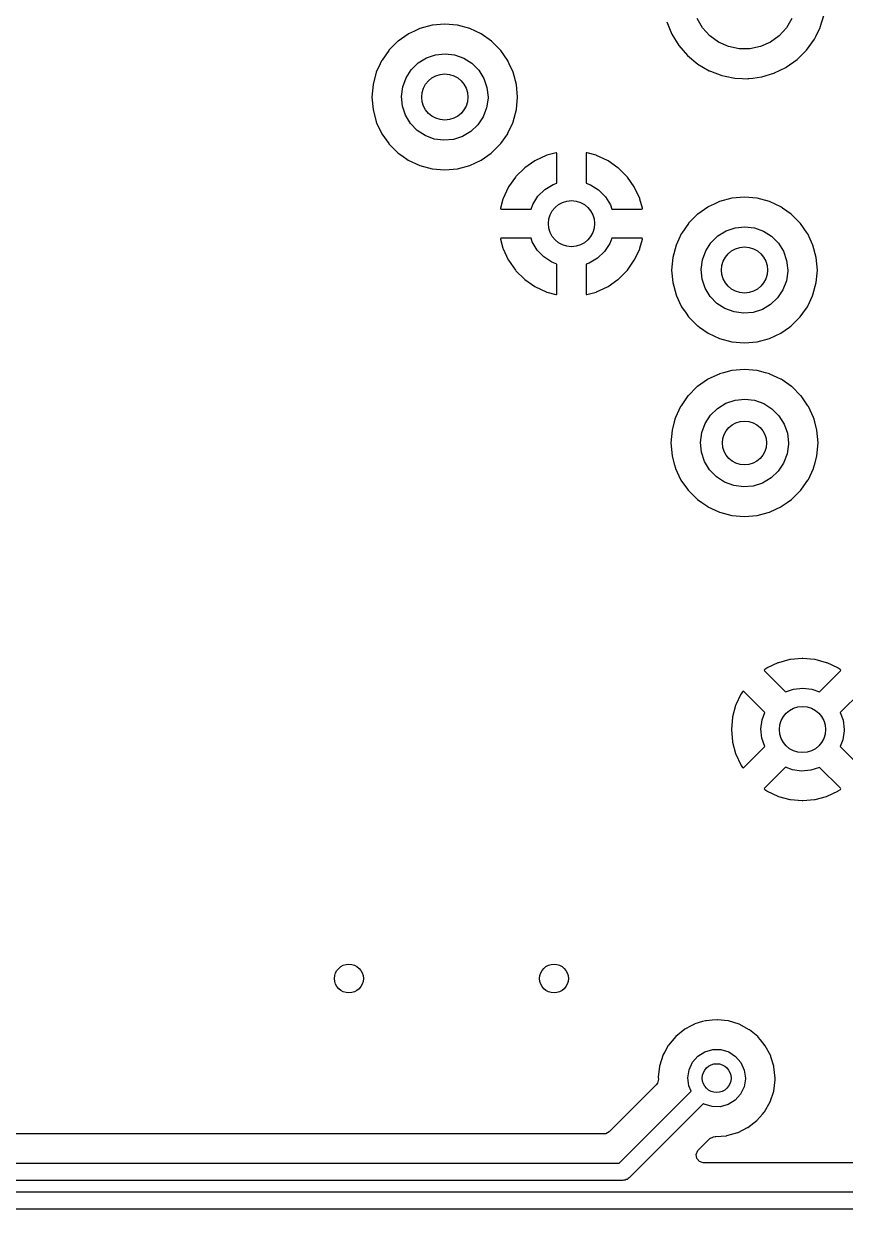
# Model space of a CAD drawing. Extents: x 108 to 192, y -154 to -46.
# Drawn here: x 149.81 to 164.05, y -133.8 to -113.23 of the extents above; entities that cross this region are included whole.
import ezdxf

# ---------------------------------------------------------------- set-up
doc = ezdxf.new("R2010")
doc.units = 0
doc.layers.add('BLACK', color=7, linetype='CONTINUOUS')

msp = doc.modelspace()

# ---------------------------------------------------------------- linework, layer by layer
at = {"layer": 'BLACK', "linetype": 'CONTINUOUS'}
for p, q in [((163.62, -113.296), (163.687, -113.075)), ((156.89, -113.262), (156.678, -113.319)), ((157.11, -113.243), (156.89, -113.262)), ((157.329, -113.262), (157.11, -113.243)), ((157.542, -113.319), (157.329, -113.262)), ((160.959, -113.203), (161.006, -113.317)), ((161.578, -113.305), (161.484, -113.142)), ((163.128, -113.142), (163.034, -113.305)), ((156.474, -113.415), (156.302, -113.535)), ((156.478, -113.412), (156.474, -113.415)), ((156.474, -113.415), (156.474, -113.415)), ((156.483, -113.41), (156.478, -113.412)), ((156.584, -113.362), (156.483, -113.41)), ((156.483, -113.41), (156.483, -113.41)), ((156.678, -113.319), (156.584, -113.362)), ((157.742, -113.412), (157.542, -113.319)), ((157.783, -113.441), (157.742, -113.412)), ((157.879, -113.508), (157.783, -113.441)), ((161.006, -113.317), (161.044, -113.413)), ((161.044, -113.413), (161.166, -113.611)), ((161.704, -113.445), (161.578, -113.305)), ((161.856, -113.555), (161.704, -113.445)), ((162.908, -113.445), (162.756, -113.555)), ((163.034, -113.305), (162.908, -113.445)), ((163.517, -113.504), (163.541, -113.457)), ((163.541, -113.457), (163.618, -113.301)), ((163.618, -113.301), (163.62, -113.296)), ((163.618, -113.301), (163.618, -113.301)), ((156.139, -113.698), (156.023, -113.865)), ((156.142, -113.694), (156.139, -113.698)), ((156.139, -113.698), (156.139, -113.698)), ((156.298, -113.538), (156.142, -113.694)), ((156.302, -113.535), (156.298, -113.538)), ((156.302, -113.535), (156.302, -113.535)), ((157.922, -113.538), (157.879, -113.508)), ((158.078, -113.694), (157.922, -113.538)), ((158.081, -113.698), (158.078, -113.694)), ((158.197, -113.865), (158.081, -113.698)), ((158.081, -113.698), (158.081, -113.698)), ((161.166, -113.611), (161.317, -113.786)), ((162.028, -113.632), (161.856, -113.555)), ((162.212, -113.671), (162.028, -113.632)), ((162.4, -113.671), (162.212, -113.671)), ((162.584, -113.632), (162.4, -113.671)), ((162.756, -113.555), (162.584, -113.632)), ((163.218, -113.855), (163.382, -113.692)), ((163.382, -113.692), (163.517, -113.504)), ((156.013, -113.879), (155.991, -113.928)), ((156.016, -113.874), (156.013, -113.879)), ((156.013, -113.879), (156.013, -113.879)), ((156.023, -113.865), (156.016, -113.874)), ((156.648, -113.915), (156.791, -113.827)), ((156.791, -113.827), (156.949, -113.773)), ((156.949, -113.773), (157.115, -113.756)), ((157.115, -113.756), (157.281, -113.776)), ((157.281, -113.776), (157.439, -113.832)), ((157.439, -113.832), (157.58, -113.921)), ((158.204, -113.874), (158.197, -113.865)), ((158.206, -113.879), (158.204, -113.874)), ((158.229, -113.928), (158.206, -113.879)), ((158.206, -113.879), (158.206, -113.879)), ((161.317, -113.786), (161.495, -113.934)), ((163.03, -113.99), (163.218, -113.855)), ((155.923, -114.074), (155.866, -114.287)), ((155.991, -113.928), (155.923, -114.074)), ((156.438, -114.173), (156.529, -114.032)), ((156.529, -114.032), (156.648, -113.915)), ((157.58, -113.921), (157.698, -114.04)), ((157.698, -114.04), (157.786, -114.182)), ((158.297, -114.074), (158.229, -113.928)), ((158.354, -114.287), (158.297, -114.074)), ((161.495, -113.934), (161.695, -114.051)), ((161.695, -114.051), (161.7, -114.052)), ((161.7, -114.052), (161.7, -114.052)), ((161.7, -114.052), (161.719, -114.06)), ((161.719, -114.06), (161.912, -114.133)), ((162.605, -114.157), (162.817, -114.093)), ((162.817, -114.093), (162.822, -114.092)), ((162.822, -114.092), (162.829, -114.088)), ((162.829, -114.088), (163.025, -113.992)), ((163.025, -113.992), (163.03, -113.99)), ((163.025, -113.992), (163.025, -113.992)), ((155.866, -114.287), (155.847, -114.506)), ((156.381, -114.33), (156.438, -114.173)), ((157.786, -114.182), (157.841, -114.34)), ((158.373, -114.506), (158.354, -114.287)), ((161.912, -114.133), (161.917, -114.134)), ((161.917, -114.134), (161.917, -114.134)), ((161.917, -114.134), (161.97, -114.145)), ((161.97, -114.145), (162.139, -114.179)), ((162.139, -114.179), (162.269, -114.184)), ((162.269, -114.184), (162.365, -114.188)), ((162.365, -114.188), (162.365, -114.188)), ((162.365, -114.188), (162.37, -114.188)), ((162.37, -114.188), (162.375, -114.187)), ((162.375, -114.187), (162.451, -114.178)), ((162.375, -114.187), (162.375, -114.187)), ((162.451, -114.178), (162.6, -114.158)), ((162.6, -114.158), (162.605, -114.157)), ((162.605, -114.157), (162.605, -114.157)), ((155.847, -114.506), (155.866, -114.725)), ((156.36, -114.496), (156.381, -114.33)), ((156.376, -114.662), (156.36, -114.496)), ((157.86, -114.527), (157.836, -114.693)), ((157.841, -114.34), (157.86, -114.506)), ((157.86, -114.506), (157.86, -114.527)), ((158.354, -114.725), (158.373, -114.506)), ((155.866, -114.725), (155.923, -114.938)), ((156.429, -114.821), (156.376, -114.662)), ((157.836, -114.693), (157.777, -114.849)), ((158.297, -114.938), (158.354, -114.725)), ((155.923, -114.938), (155.929, -114.951)), ((156.516, -114.964), (156.429, -114.821)), ((157.777, -114.849), (157.684, -114.988)), ((158.291, -114.951), (158.297, -114.938)), ((155.929, -114.951), (156.013, -115.133)), ((156.013, -115.133), (156.013, -115.133)), ((156.013, -115.133), (156.016, -115.138)), ((156.016, -115.138), (156.019, -115.142)), ((156.019, -115.142), (156.019, -115.142)), ((156.019, -115.142), (156.139, -115.313)), ((156.632, -115.084), (156.516, -114.964)), ((156.772, -115.175), (156.632, -115.084)), ((157.563, -115.103), (157.42, -115.189)), ((157.684, -114.988), (157.563, -115.103)), ((158.081, -115.313), (158.201, -115.142)), ((158.201, -115.142), (158.204, -115.138)), ((158.201, -115.142), (158.201, -115.142)), ((158.204, -115.138), (158.206, -115.133)), ((158.206, -115.133), (158.291, -114.951)), ((158.206, -115.133), (158.206, -115.133)), ((156.139, -115.313), (156.142, -115.318)), ((156.142, -115.318), (156.298, -115.474)), ((156.928, -115.234), (156.772, -115.175)), ((157.094, -115.256), (156.928, -115.234)), ((157.261, -115.241), (157.094, -115.256)), ((157.42, -115.189), (157.261, -115.241)), ((157.922, -115.474), (158.078, -115.318)), ((158.078, -115.318), (158.081, -115.313)), ((156.298, -115.474), (156.302, -115.477)), ((156.302, -115.477), (156.302, -115.477)), ((156.302, -115.477), (156.366, -115.521)), ((156.366, -115.521), (156.478, -115.6)), ((157.742, -115.6), (157.854, -115.521)), ((157.854, -115.521), (157.917, -115.477)), ((157.917, -115.477), (157.922, -115.474)), ((157.917, -115.477), (157.917, -115.477)), ((158.869, -115.518), (158.68, -115.606)), ((158.879, -115.514), (158.869, -115.518)), ((159.039, -115.471), (158.879, -115.514)), ((159.048, -115.472), (159.039, -115.471)), ((159.052, -115.486), (159.048, -115.472)), ((159.052, -116.001), (159.052, -115.486)), ((159.563, -115.473), (159.56, -115.481)), ((159.56, -115.481), (159.56, -116.001)), ((159.577, -115.473), (159.563, -115.473)), ((159.733, -115.514), (159.577, -115.473)), ((159.743, -115.518), (159.733, -115.514)), ((159.932, -115.606), (159.743, -115.518)), ((156.478, -115.6), (156.678, -115.693)), ((156.678, -115.693), (156.89, -115.75)), ((156.89, -115.75), (157.11, -115.769)), ((157.11, -115.769), (157.329, -115.75)), ((157.329, -115.75), (157.542, -115.693)), ((157.542, -115.693), (157.742, -115.6)), ((158.49, -115.739), (158.343, -115.887)), ((158.499, -115.732), (158.49, -115.739)), ((158.67, -115.612), (158.499, -115.732)), ((158.68, -115.606), (158.67, -115.612)), ((159.942, -115.612), (159.932, -115.606)), ((160.113, -115.732), (159.942, -115.612)), ((160.122, -115.739), (160.113, -115.732)), ((160.269, -115.887), (160.122, -115.739)), ((158.335, -115.895), (158.216, -116.066)), ((158.343, -115.887), (158.335, -115.895)), ((160.277, -115.895), (160.269, -115.887)), ((160.396, -116.066), (160.277, -115.895)), ((158.21, -116.076), (158.122, -116.265)), ((158.216, -116.066), (158.21, -116.076)), ((158.725, -116.228), (158.844, -116.111)), ((158.844, -116.111), (158.987, -116.024)), ((158.987, -116.024), (159.052, -116.001)), ((159.56, -116.001), (159.635, -116.028)), ((159.635, -116.028), (159.776, -116.118)), ((159.776, -116.118), (159.894, -116.236)), ((160.402, -116.076), (160.396, -116.066)), ((160.49, -116.265), (160.402, -116.076)), ((158.118, -116.276), (158.076, -116.431)), ((158.122, -116.265), (158.118, -116.276)), ((158.605, -116.448), (158.634, -116.369)), ((158.634, -116.369), (158.725, -116.228)), ((159.894, -116.236), (159.982, -116.378)), ((159.982, -116.378), (160.007, -116.448)), ((160.494, -116.276), (160.49, -116.265)), ((160.537, -116.436), (160.494, -116.276)), ((161.781, -116.362), (161.679, -116.41)), ((161.874, -116.319), (161.781, -116.362)), ((162.087, -116.262), (161.874, -116.319)), ((162.306, -116.243), (162.087, -116.262)), ((162.525, -116.262), (162.306, -116.243)), ((162.738, -116.319), (162.525, -116.262)), ((162.938, -116.412), (162.738, -116.319)), ((158.076, -116.431), (158.077, -116.445)), ((158.077, -116.445), (158.085, -116.448)), ((158.085, -116.448), (158.605, -116.448)), ((160.007, -116.448), (160.522, -116.448)), ((160.522, -116.448), (160.536, -116.444)), ((160.536, -116.444), (160.537, -116.436)), ((161.494, -116.538), (161.338, -116.694)), ((161.498, -116.535), (161.494, -116.538)), ((161.67, -116.415), (161.498, -116.535)), ((161.498, -116.535), (161.498, -116.535)), ((161.674, -116.412), (161.67, -116.415)), ((161.67, -116.415), (161.67, -116.415)), ((161.679, -116.41), (161.674, -116.412)), ((161.679, -116.41), (161.679, -116.41)), ((162.964, -116.431), (162.938, -116.412)), ((163.118, -116.538), (162.964, -116.431)), ((163.274, -116.694), (163.118, -116.538)), ((161.335, -116.698), (161.218, -116.865)), ((161.338, -116.694), (161.335, -116.698)), ((161.335, -116.698), (161.335, -116.698)), ((161.987, -116.827), (162.145, -116.773)), ((162.145, -116.773), (162.311, -116.756)), ((162.311, -116.756), (162.477, -116.776)), ((162.477, -116.776), (162.635, -116.832)), ((163.277, -116.698), (163.274, -116.694)), ((163.394, -116.865), (163.277, -116.698)), ((163.277, -116.698), (163.277, -116.698)), ((158.076, -116.96), (158.075, -116.969)), ((158.075, -116.969), (158.118, -117.129)), ((158.09, -116.956), (158.076, -116.96)), ((158.605, -116.956), (158.09, -116.956)), ((158.625, -117.017), (158.605, -116.956)), ((160.007, -116.956), (159.973, -117.045)), ((160.527, -116.956), (160.007, -116.956)), ((160.494, -117.129), (160.536, -116.974)), ((160.535, -116.96), (160.527, -116.956)), ((160.536, -116.974), (160.535, -116.96)), ((161.166, -116.974), (161.119, -117.074)), ((161.21, -116.879), (161.166, -116.974)), ((161.212, -116.874), (161.21, -116.879)), ((161.21, -116.879), (161.21, -116.879)), ((161.218, -116.865), (161.212, -116.874)), ((161.725, -117.032), (161.844, -116.915)), ((161.844, -116.915), (161.987, -116.827)), ((162.635, -116.832), (162.776, -116.921)), ((162.776, -116.921), (162.894, -117.04)), ((163.4, -116.874), (163.394, -116.865)), ((163.402, -116.879), (163.4, -116.874)), ((163.444, -116.969), (163.402, -116.879)), ((163.402, -116.879), (163.402, -116.879)), ((163.446, -116.974), (163.444, -116.969)), ((163.493, -117.074), (163.446, -116.974)), ((158.118, -117.129), (158.122, -117.139)), ((158.122, -117.139), (158.21, -117.329)), ((158.712, -117.16), (158.625, -117.017)), ((158.828, -117.28), (158.712, -117.16)), ((159.881, -117.184), (159.759, -117.3)), ((159.973, -117.045), (159.881, -117.184)), ((160.402, -117.329), (160.49, -117.139)), ((160.49, -117.139), (160.494, -117.129)), ((161.119, -117.074), (161.062, -117.287)), ((161.577, -117.33), (161.634, -117.173)), ((161.634, -117.173), (161.725, -117.032)), ((162.894, -117.04), (162.982, -117.182)), ((162.982, -117.182), (163.037, -117.34)), ((163.55, -117.287), (163.493, -117.074)), ((158.21, -117.329), (158.216, -117.338)), ((158.216, -117.338), (158.335, -117.509)), ((158.968, -117.372), (158.828, -117.28)), ((159.052, -117.403), (158.968, -117.372)), ((159.052, -117.924), (159.052, -117.403)), ((159.616, -117.385), (159.56, -117.403)), ((159.56, -117.403), (159.56, -117.918)), ((159.759, -117.3), (159.616, -117.385)), ((160.279, -117.506), (160.396, -117.338)), ((160.396, -117.338), (160.402, -117.329)), ((161.062, -117.287), (161.043, -117.506)), ((161.556, -117.496), (161.577, -117.33)), ((163.037, -117.34), (163.056, -117.506)), ((163.569, -117.506), (163.55, -117.287)), ((158.335, -117.509), (158.343, -117.518)), ((158.343, -117.518), (158.49, -117.666)), ((160.122, -117.666), (160.269, -117.518)), ((160.269, -117.518), (160.277, -117.509)), ((160.277, -117.509), (160.279, -117.506)), ((161.043, -117.506), (161.062, -117.725)), ((161.572, -117.662), (161.556, -117.496)), ((163.056, -117.527), (163.032, -117.693)), ((163.056, -117.506), (163.056, -117.527)), ((163.55, -117.725), (163.569, -117.506)), ((158.49, -117.666), (158.499, -117.673)), ((158.499, -117.673), (158.67, -117.793)), ((158.67, -117.793), (158.68, -117.798)), ((158.68, -117.798), (158.869, -117.886)), ((159.743, -117.886), (159.932, -117.798)), ((159.932, -117.798), (159.942, -117.793)), ((159.942, -117.793), (160.113, -117.673)), ((160.113, -117.673), (160.122, -117.666)), ((161.062, -117.725), (161.119, -117.938)), ((161.625, -117.821), (161.572, -117.662)), ((163.032, -117.693), (162.973, -117.849)), ((163.493, -117.938), (163.55, -117.725)), ((158.869, -117.886), (158.879, -117.89)), ((158.879, -117.89), (159.035, -117.932)), ((159.035, -117.932), (159.049, -117.931)), ((159.049, -117.931), (159.052, -117.924)), ((159.56, -117.918), (159.564, -117.932)), ((159.564, -117.932), (159.573, -117.933)), ((159.573, -117.933), (159.733, -117.89)), ((159.733, -117.89), (159.743, -117.886)), ((161.119, -117.938), (161.126, -117.954)), ((161.126, -117.954), (161.21, -118.133)), ((161.712, -117.964), (161.625, -117.821)), ((161.828, -118.084), (161.712, -117.964)), ((162.881, -117.988), (162.759, -118.103)), ((162.973, -117.849), (162.881, -117.988)), ((163.402, -118.133), (163.486, -117.954)), ((163.486, -117.954), (163.493, -117.938)), ((161.21, -118.133), (161.21, -118.133)), ((161.21, -118.133), (161.212, -118.138)), ((161.212, -118.138), (161.215, -118.142)), ((161.215, -118.142), (161.215, -118.142)), ((161.215, -118.142), (161.294, -118.255)), ((161.968, -118.175), (161.828, -118.084)), ((162.125, -118.234), (161.968, -118.175)), ((162.616, -118.189), (162.457, -118.241)), ((162.759, -118.103), (162.616, -118.189)), ((163.318, -118.255), (163.397, -118.142)), ((163.397, -118.142), (163.4, -118.138)), ((163.397, -118.142), (163.397, -118.142)), ((163.4, -118.138), (163.402, -118.133)), ((163.402, -118.133), (163.402, -118.133)), ((161.294, -118.255), (161.338, -118.318)), ((161.338, -118.318), (161.494, -118.474)), ((162.29, -118.256), (162.125, -118.234)), ((162.457, -118.241), (162.29, -118.256)), ((163.118, -118.474), (163.274, -118.318)), ((163.274, -118.318), (163.318, -118.255)), ((161.494, -118.474), (161.498, -118.477)), ((161.498, -118.477), (161.498, -118.477)), ((161.498, -118.477), (161.527, -118.497)), ((161.527, -118.497), (161.674, -118.6)), ((161.674, -118.6), (161.874, -118.693)), ((162.738, -118.693), (162.938, -118.6)), ((162.938, -118.6), (163.085, -118.497)), ((163.085, -118.497), (163.114, -118.477)), ((163.114, -118.477), (163.118, -118.474)), ((163.114, -118.477), (163.114, -118.477)), ((161.874, -118.693), (162.087, -118.75)), ((162.087, -118.75), (162.306, -118.769)), ((162.306, -118.769), (162.525, -118.75)), ((162.525, -118.75), (162.738, -118.693)), ((162.085, -119.25), (161.941, -119.288)), ((162.306, -119.231), (162.085, -119.25)), ((162.527, -119.25), (162.306, -119.231)), ((162.671, -119.288), (162.527, -119.25)), ((161.664, -119.405), (161.491, -119.526)), ((161.668, -119.402), (161.664, -119.405)), ((161.664, -119.405), (161.664, -119.405)), ((161.673, -119.399), (161.668, -119.402)), ((161.865, -119.31), (161.673, -119.399)), ((161.673, -119.399), (161.673, -119.399)), ((161.87, -119.308), (161.865, -119.31)), ((161.865, -119.31), (161.865, -119.31)), ((161.875, -119.306), (161.87, -119.308)), ((161.941, -119.288), (161.875, -119.306)), ((161.875, -119.306), (161.875, -119.306)), ((162.737, -119.306), (162.671, -119.288)), ((162.742, -119.308), (162.737, -119.306)), ((162.737, -119.306), (162.737, -119.306)), ((162.747, -119.31), (162.742, -119.308)), ((162.939, -119.399), (162.747, -119.31)), ((162.747, -119.31), (162.747, -119.31)), ((162.944, -119.402), (162.939, -119.399)), ((162.939, -119.399), (162.939, -119.399)), ((162.96, -119.413), (162.944, -119.402)), ((163.121, -119.526), (162.96, -119.413)), ((161.486, -119.529), (161.329, -119.686)), ((161.491, -119.526), (161.486, -119.529)), ((161.491, -119.526), (161.491, -119.526)), ((163.126, -119.529), (163.121, -119.526)), ((163.121, -119.526), (163.121, -119.526)), ((163.283, -119.686), (163.126, -119.529)), ((161.199, -119.873), (161.111, -120.063)), ((161.202, -119.868), (161.199, -119.873)), ((161.199, -119.873), (161.199, -119.873)), ((161.207, -119.86), (161.202, -119.868)), ((161.326, -119.691), (161.207, -119.86)), ((161.329, -119.686), (161.326, -119.691)), ((161.326, -119.691), (161.326, -119.691)), ((161.837, -119.906), (161.982, -119.817)), ((161.982, -119.817), (162.142, -119.762)), ((162.142, -119.762), (162.311, -119.744)), ((162.311, -119.744), (162.48, -119.764)), ((162.48, -119.764), (162.64, -119.821)), ((162.64, -119.821), (162.783, -119.912)), ((163.286, -119.691), (163.283, -119.686)), ((163.405, -119.86), (163.286, -119.691)), ((163.286, -119.691), (163.286, -119.691)), ((163.41, -119.868), (163.405, -119.86)), ((163.413, -119.873), (163.41, -119.868)), ((163.501, -120.063), (163.413, -119.873)), ((163.413, -119.873), (163.413, -119.873)), ((161.106, -120.075), (161.089, -120.14)), ((161.108, -120.07), (161.106, -120.075)), ((161.106, -120.075), (161.106, -120.075)), ((161.111, -120.063), (161.108, -120.07)), ((161.623, -120.167), (161.715, -120.024)), ((161.715, -120.024), (161.837, -119.906)), ((162.783, -119.912), (162.903, -120.033)), ((162.903, -120.033), (162.993, -120.177)), ((163.504, -120.07), (163.501, -120.063)), ((163.506, -120.075), (163.504, -120.07)), ((163.523, -120.14), (163.506, -120.075)), ((163.506, -120.075), (163.506, -120.075)), ((161.089, -120.14), (161.05, -120.285)), ((161.565, -120.327), (161.623, -120.167)), ((162.993, -120.177), (163.049, -120.337)), ((163.562, -120.285), (163.523, -120.14)), ((161.05, -120.285), (161.031, -120.506)), ((161.544, -120.495), (161.565, -120.327)), ((163.049, -120.337), (163.068, -120.506)), ((163.581, -120.506), (163.562, -120.285)), ((161.031, -120.506), (161.05, -120.727)), ((161.561, -120.664), (161.544, -120.495)), ((161.614, -120.826), (161.561, -120.664)), ((163.044, -120.696), (162.984, -120.854)), ((163.068, -120.527), (163.044, -120.696)), ((163.068, -120.506), (163.068, -120.527)), ((163.562, -120.727), (163.581, -120.506)), ((161.05, -120.727), (161.088, -120.871)), ((161.088, -120.871), (161.093, -120.887)), ((161.093, -120.887), (161.108, -120.942)), ((161.702, -120.971), (161.614, -120.826)), ((162.984, -120.854), (162.89, -120.996)), ((163.504, -120.942), (163.519, -120.887)), ((163.519, -120.887), (163.524, -120.871)), ((163.524, -120.871), (163.562, -120.727)), ((161.108, -120.942), (161.11, -120.947)), ((161.11, -120.947), (161.11, -120.947)), ((161.11, -120.947), (161.199, -121.139)), ((161.82, -121.093), (161.702, -120.971)), ((161.962, -121.186), (161.82, -121.093)), ((162.89, -120.996), (162.767, -121.113)), ((163.413, -121.139), (163.502, -120.947)), ((163.502, -120.947), (163.504, -120.942)), ((163.502, -120.947), (163.502, -120.947)), ((161.199, -121.139), (161.199, -121.139)), ((161.199, -121.139), (161.202, -121.144)), ((161.202, -121.144), (161.205, -121.148)), ((161.205, -121.148), (161.205, -121.148)), ((161.205, -121.148), (161.316, -121.307)), ((161.316, -121.307), (161.329, -121.326)), ((162.122, -121.245), (161.962, -121.186)), ((162.29, -121.268), (162.122, -121.245)), ((162.459, -121.252), (162.29, -121.268)), ((162.621, -121.2), (162.459, -121.252)), ((162.767, -121.113), (162.621, -121.2)), ((163.283, -121.326), (163.296, -121.307)), ((163.296, -121.307), (163.407, -121.148)), ((163.407, -121.148), (163.41, -121.144)), ((163.407, -121.148), (163.407, -121.148)), ((163.41, -121.144), (163.413, -121.139)), ((163.413, -121.139), (163.413, -121.139)), ((161.329, -121.326), (161.486, -121.483)), ((161.486, -121.483), (161.491, -121.486)), ((161.491, -121.486), (161.491, -121.486)), ((161.491, -121.486), (161.566, -121.539)), ((163.046, -121.539), (163.121, -121.486)), ((163.121, -121.486), (163.126, -121.483)), ((163.121, -121.486), (163.121, -121.486)), ((163.126, -121.483), (163.283, -121.326)), ((161.566, -121.539), (161.668, -121.61)), ((161.668, -121.61), (161.673, -121.613)), ((161.673, -121.613), (161.673, -121.613)), ((161.673, -121.613), (161.863, -121.701)), ((161.863, -121.701), (161.87, -121.704)), ((161.87, -121.704), (161.875, -121.706)), ((161.875, -121.706), (161.875, -121.706)), ((161.875, -121.706), (161.895, -121.711)), ((161.895, -121.711), (162.085, -121.762)), ((162.527, -121.762), (162.717, -121.711)), ((162.717, -121.711), (162.737, -121.706)), ((162.737, -121.706), (162.742, -121.704)), ((162.737, -121.706), (162.737, -121.706)), ((162.742, -121.704), (162.749, -121.701)), ((162.749, -121.701), (162.939, -121.613)), ((162.939, -121.613), (162.944, -121.61)), ((162.939, -121.613), (162.939, -121.613)), ((162.944, -121.61), (163.046, -121.539)), ((162.085, -121.762), (162.306, -121.781)), ((162.306, -121.781), (162.527, -121.762)), ((162.885, -124.32), (162.701, -124.406)), ((162.896, -124.316), (162.885, -124.32)), ((163.093, -124.263), (162.896, -124.316)), ((163.103, -124.262), (163.093, -124.263)), ((163.307, -124.244), (163.103, -124.262)), ((163.317, -124.244), (163.307, -124.244)), ((163.521, -124.262), (163.317, -124.244)), ((163.531, -124.263), (163.521, -124.262)), ((163.728, -124.316), (163.531, -124.263)), ((163.739, -124.32), (163.728, -124.316)), ((163.923, -124.406), (163.739, -124.32)), ((162.656, -124.436), (162.648, -124.446)), ((162.648, -124.446), (162.655, -124.46)), ((162.655, -124.46), (163.016, -124.821)), ((162.691, -124.412), (162.656, -124.436)), ((162.701, -124.406), (162.691, -124.412)), ((163.607, -124.822), (163.97, -124.459)), ((163.933, -124.412), (163.923, -124.406)), ((163.967, -124.435), (163.933, -124.412)), ((163.976, -124.447), (163.967, -124.435)), ((163.97, -124.459), (163.976, -124.447)), ((163.016, -124.821), (163.157, -124.773)), ((163.157, -124.773), (163.317, -124.756)), ((163.317, -124.756), (163.476, -124.775)), ((163.476, -124.775), (163.607, -124.822)), ((162.242, -124.865), (162.156, -125.049)), ((162.248, -124.855), (162.242, -124.865)), ((162.271, -124.821), (162.248, -124.855)), ((162.283, -124.812), (162.271, -124.821)), ((162.295, -124.818), (162.283, -124.812)), ((162.658, -125.181), (162.295, -124.818)), ((164.328, -124.819), (163.967, -125.18)), ((162.152, -125.06), (162.099, -125.257)), ((162.156, -125.049), (162.152, -125.06)), ((162.612, -125.307), (162.658, -125.181)), ((163.967, -125.18), (164.014, -125.316)), ((162.098, -125.267), (162.08, -125.471)), ((162.099, -125.257), (162.098, -125.267)), ((162.592, -125.466), (162.612, -125.307)), ((164.014, -125.316), (164.032, -125.476)), ((162.08, -125.471), (162.08, -125.481)), ((162.08, -125.481), (162.098, -125.685)), ((162.608, -125.626), (162.592, -125.466)), ((162.656, -125.772), (162.608, -125.626)), ((164.032, -125.496), (164.009, -125.655)), ((164.032, -125.476), (164.032, -125.496)), ((162.098, -125.685), (162.099, -125.695)), ((162.099, -125.695), (162.152, -125.892)), ((162.296, -126.133), (162.656, -125.772)), ((164.009, -125.655), (163.966, -125.77)), ((163.966, -125.77), (164.329, -126.134)), ((162.152, -125.892), (162.156, -125.903)), ((162.156, -125.903), (162.242, -126.087)), ((162.242, -126.087), (162.248, -126.097)), ((162.248, -126.097), (162.272, -126.132)), ((162.272, -126.132), (162.282, -126.14)), ((162.282, -126.14), (162.296, -126.133)), ((163.017, -126.13), (162.654, -126.493)), ((163.138, -126.175), (163.017, -126.13)), ((163.297, -126.196), (163.138, -126.175)), ((163.457, -126.181), (163.297, -126.196)), ((163.609, -126.132), (163.457, -126.181)), ((163.969, -126.492), (163.609, -126.132)), ((162.654, -126.493), (162.648, -126.505)), ((162.648, -126.505), (162.657, -126.517)), ((162.657, -126.517), (162.691, -126.54)), ((162.691, -126.54), (162.701, -126.546)), ((162.701, -126.546), (162.885, -126.632)), ((162.885, -126.632), (162.896, -126.636)), ((162.896, -126.636), (163.093, -126.689)), ((163.531, -126.689), (163.728, -126.636)), ((163.728, -126.636), (163.739, -126.632)), ((163.739, -126.632), (163.923, -126.546)), ((163.923, -126.546), (163.933, -126.54)), ((163.933, -126.54), (163.968, -126.516)), ((163.968, -126.516), (163.976, -126.506)), ((163.976, -126.506), (163.969, -126.492)), ((163.093, -126.689), (163.103, -126.69)), ((163.103, -126.69), (163.307, -126.708)), ((163.307, -126.708), (163.317, -126.708)), ((163.317, -126.708), (163.521, -126.69)), ((163.521, -126.69), (163.531, -126.689)), ((161.577, -130.542), (161.444, -130.582)), ((161.628, -130.528), (161.577, -130.542)), ((161.634, -130.526), (161.628, -130.528)), ((161.628, -130.528), (161.628, -130.528)), ((161.64, -130.525), (161.634, -130.526)), ((161.748, -130.515), (161.64, -130.525)), ((161.64, -130.525), (161.64, -130.525)), ((161.83, -130.508), (161.748, -130.515)), ((161.837, -130.508), (161.83, -130.508)), ((162.021, -130.528), (161.837, -130.508)), ((161.837, -130.508), (161.837, -130.508)), ((162.027, -130.529), (162.021, -130.528)), ((162.021, -130.528), (162.021, -130.528)), ((162.216, -130.587), (162.027, -130.529)), ((161.269, -130.673), (161.114, -130.797)), ((161.383, -130.613), (161.269, -130.673)), ((161.438, -130.584), (161.383, -130.613)), ((161.444, -130.582), (161.438, -130.584)), ((161.438, -130.584), (161.438, -130.584)), ((162.39, -130.681), (162.216, -130.587)), ((162.395, -130.685), (162.39, -130.681)), ((162.535, -130.801), (162.395, -130.685)), ((162.395, -130.685), (162.395, -130.685)), ((160.984, -130.954), (160.923, -131.065)), ((160.987, -130.949), (160.984, -130.954)), ((160.984, -130.954), (160.984, -130.954)), ((161.114, -130.797), (160.987, -130.949)), ((162.542, -130.807), (162.535, -130.801)), ((162.546, -130.812), (162.542, -130.807)), ((162.585, -130.859), (162.546, -130.812)), ((162.546, -130.812), (162.546, -130.812)), ((162.667, -130.96), (162.585, -130.859)), ((162.76, -131.135), (162.667, -130.96)), ((160.89, -131.128), (160.836, -131.298)), ((160.892, -131.122), (160.89, -131.128)), ((160.89, -131.128), (160.89, -131.128)), ((160.923, -131.065), (160.892, -131.122)), ((161.405, -131.247), (161.499, -131.14)), ((161.499, -131.14), (161.619, -131.065)), ((161.619, -131.065), (161.756, -131.026)), ((161.756, -131.026), (161.897, -131.027)), ((161.897, -131.027), (162.033, -131.067)), ((162.033, -131.067), (162.152, -131.144)), ((162.152, -131.144), (162.245, -131.252)), ((162.765, -131.152), (162.76, -131.135)), ((162.815, -131.315), (162.765, -131.152)), ((160.832, -131.311), (160.81, -131.507)), ((160.836, -131.298), (160.832, -131.311)), ((161.323, -131.515), (161.345, -131.375)), ((161.345, -131.375), (161.405, -131.247)), ((162.245, -131.252), (162.303, -131.381)), ((162.303, -131.381), (162.323, -131.521)), ((162.817, -131.324), (162.815, -131.315)), ((162.837, -131.521), (162.817, -131.324)), ((160.813, -131.537), (160.798, -131.607)), ((160.81, -131.507), (160.811, -131.513)), ((160.811, -131.513), (160.813, -131.537)), ((161.342, -131.656), (161.323, -131.515)), ((162.323, -131.533), (162.3, -131.673)), ((162.323, -131.521), (162.323, -131.533)), ((162.812, -131.746), (162.836, -131.549)), ((162.836, -131.549), (162.837, -131.521)), ((160.776, -131.637), (159.962, -132.451)), ((160.136, -132.997), (161.383, -131.749)), ((160.798, -131.607), (160.776, -131.637)), ((161.383, -131.749), (161.342, -131.656)), ((162.3, -131.673), (162.238, -131.801)), ((162.749, -131.933), (162.812, -131.746)), ((161.594, -131.963), (160.304, -133.253)), ((161.608, -131.972), (161.594, -131.963)), ((161.743, -132.015), (161.608, -131.972)), ((162.022, -131.98), (161.885, -132.017)), ((162.143, -131.906), (162.022, -131.98)), ((162.238, -131.801), (162.143, -131.906)), ((162.651, -132.105), (162.749, -131.933)), ((161.885, -132.017), (161.743, -132.015)), ((162.522, -132.255), (162.616, -132.146)), ((162.616, -132.146), (162.647, -132.11)), ((162.647, -132.11), (162.651, -132.105)), ((162.647, -132.11), (162.647, -132.11)), ((162.195, -132.463), (162.361, -132.38)), ((162.361, -132.38), (162.366, -132.377)), ((162.361, -132.38), (162.361, -132.38)), ((162.366, -132.377), (162.522, -132.255)), ((159.873, -132.488), (146.593, -132.488)), ((159.9, -132.485), (159.873, -132.488)), ((159.962, -132.451), (159.9, -132.485)), ((161.503, -132.773), (161.705, -132.571)), ((161.705, -132.571), (161.768, -132.537)), ((161.768, -132.537), (161.797, -132.534)), ((161.797, -132.534), (161.802, -132.534)), ((161.802, -132.534), (161.808, -132.534)), ((161.808, -132.534), (161.993, -132.52)), ((161.808, -132.534), (161.808, -132.534)), ((161.993, -132.52), (161.999, -132.519)), ((161.993, -132.52), (161.993, -132.52)), ((161.999, -132.519), (162.19, -132.466)), ((162.19, -132.466), (162.195, -132.463)), ((162.195, -132.463), (162.195, -132.463)), ((161.468, -132.844), (161.497, -132.779)), ((161.497, -132.779), (161.503, -132.773)), ((132.523, -132.997), (160.136, -132.997)), ((161.478, -132.914), (161.468, -132.844)), ((161.524, -132.968), (161.478, -132.914)), ((161.592, -132.988), (161.524, -132.968)), ((188.101, -132.988), (161.592, -132.988)), ((160.198, -133.297), (132.461, -133.297)), ((160.217, -133.292), (160.198, -133.297)), ((160.237, -133.292), (160.217, -133.292)), ((160.254, -133.282), (160.237, -133.292)), ((160.273, -133.277), (160.254, -133.282)), ((160.287, -133.263), (160.273, -133.277)), ((160.304, -133.253), (160.287, -133.263)), ((130.406, -133.496), (188.364, -133.496)), ((188.426, -133.796), (130.344, -133.796))]:
    msp.add_line(p, q, dxfattribs=at)
at = {"layer": 'BLACK'}
for centre, radius in [((157.11, -114.506), 0.4), ((159.306, -116.702), 0.4), ((162.306, -117.506), 0.4), ((162.306, -120.506), 0.381), ((163.312, -125.476), 0.4), ((155.448, -129.794), 0.25), ((159.004, -129.794), 0.25), ((161.823, -131.521), 0.25)]:
    msp.add_circle(centre, radius, dxfattribs=at)

doc.saveas('drawing.dxf')
